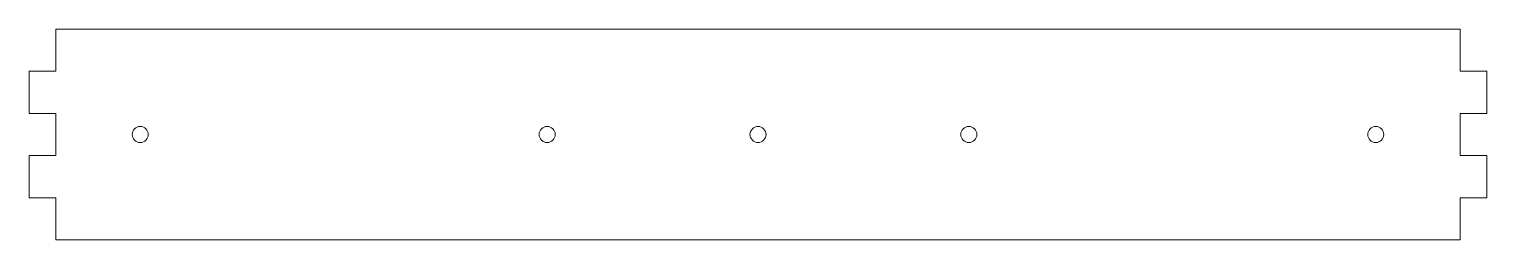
# Model space of a CAD drawing. Header units: millimetres. Extents: x -173 to 173, y -25 to 25.
import ezdxf

# ---------------------------------------------------------------- set-up
doc = ezdxf.new("R2010")
doc.units = ezdxf.units.MM

msp = doc.modelspace()

# ---------------------------------------------------------------- linework, layer by layer
at = {"color": 7, "linetype": 'Continuous', "lineweight": 15}
for p, q in [((-166.5, 15), (-166.5, 25)), ((-166.5, 25), (166.5, 25)), ((166.5, 15), (166.5, 25)), ((-172.85, 15), (-172.85, 5)), ((-166.5, 15), (-172.85, 15)), ((172.85, 15), (166.5, 15)), ((172.85, 5), (172.85, 15)), ((-172.85, 5), (-166.5, 5)), ((-166.5, -5), (-166.5, 5)), ((166.5, 5), (172.85, 5)), ((166.5, -5), (166.5, 5)), ((-172.85, -5), (-172.85, -15)), ((-166.5, -5), (-172.85, -5)), ((172.85, -5), (166.5, -5)), ((172.85, -15), (172.85, -5)), ((-172.85, -15), (-166.5, -15)), ((-166.5, -25), (-166.5, -15)), ((166.5, -15), (172.85, -15)), ((166.5, -25), (166.5, -15)), ((-166.5, -25), (166.5, -25))]:
    msp.add_line(p, q, dxfattribs=at)
for centre in [(-146.5, 0), (-50, 0), (0, 0), (50, 0), (146.5, 0)]:
    msp.add_circle(centre, 1.9, dxfattribs=at)

doc.saveas('drawing.dxf')
